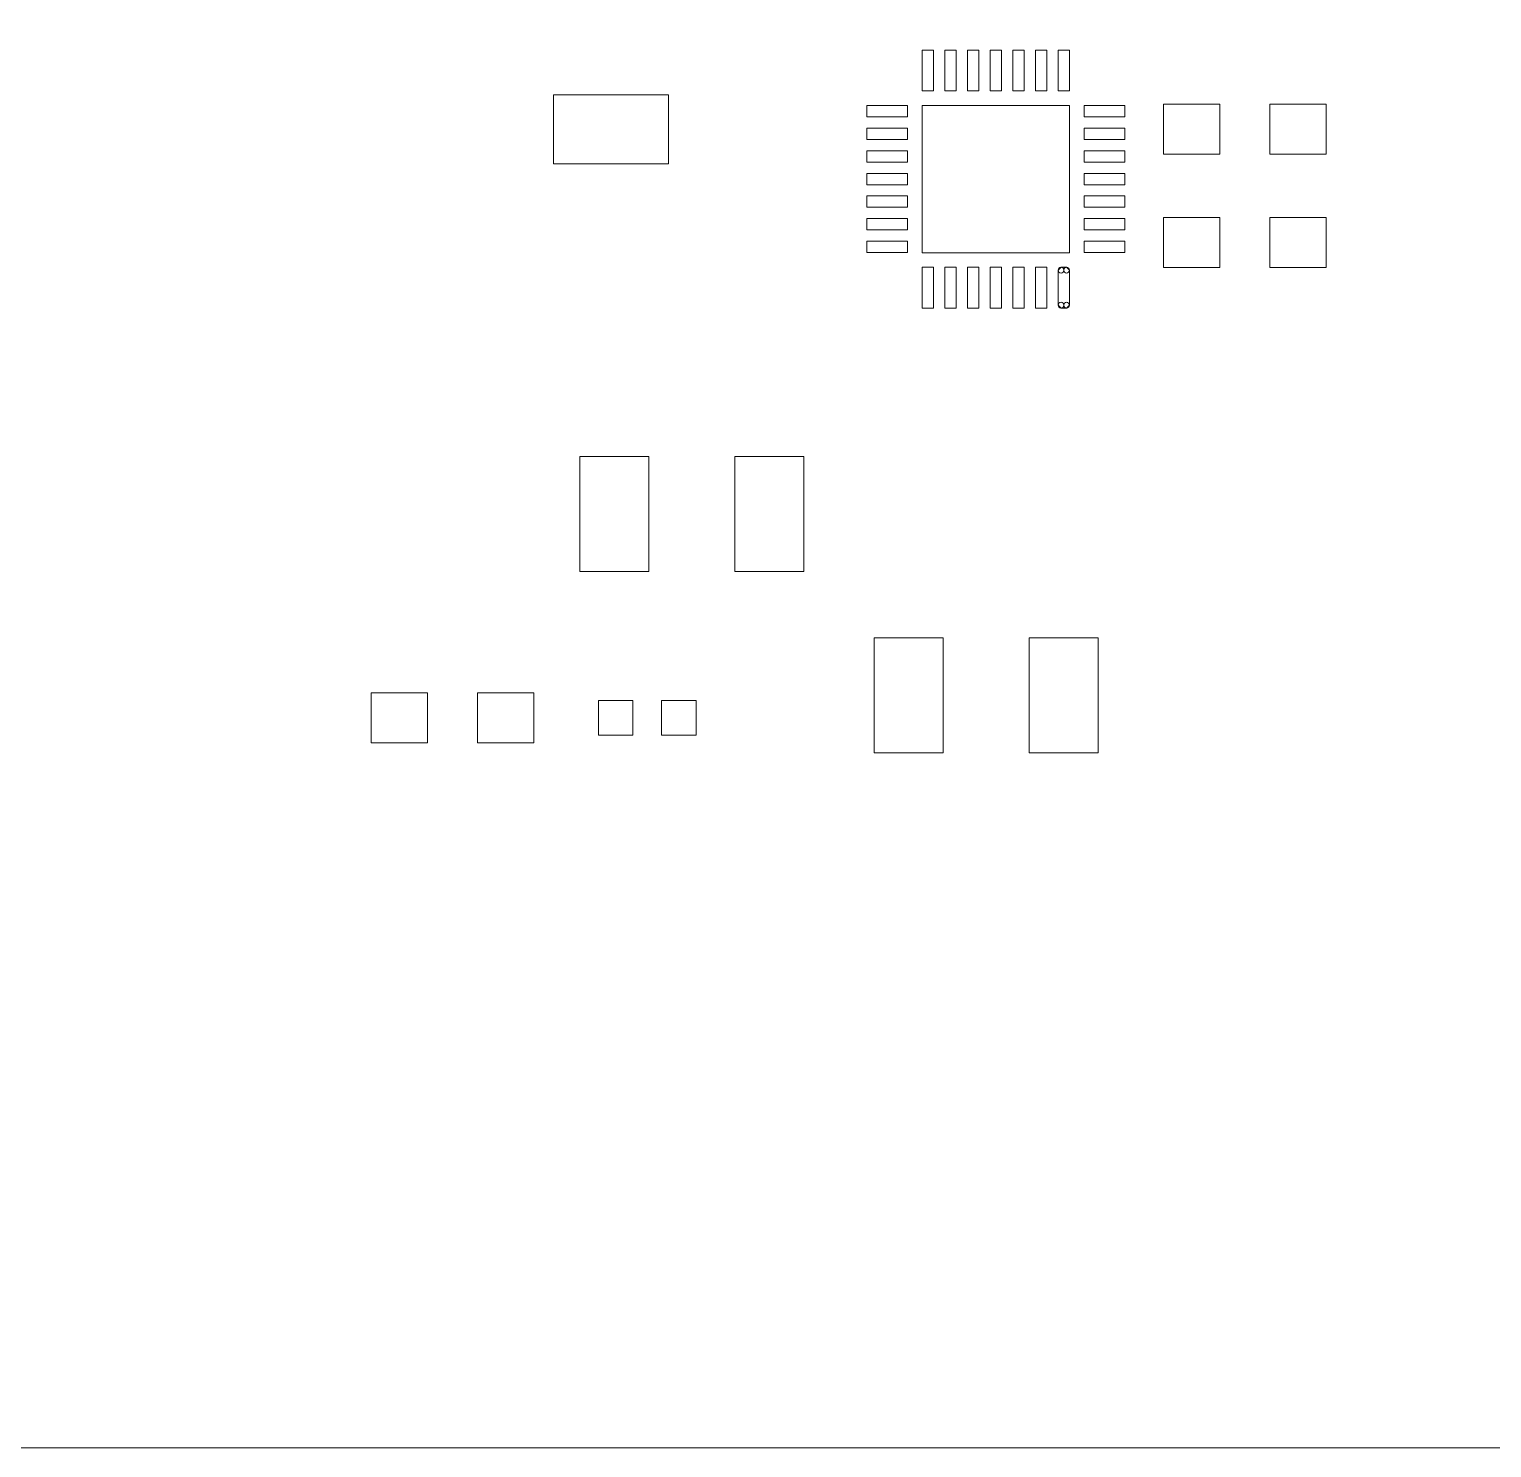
# Model space of a CAD drawing. Header units: millimetres. Extents: x -145 to 117, y -28 to 99.
# Drawn here: x -84.53 to -52.23, y -27.52 to 3.81 of the extents above; entities that cross this region are included whole.
import ezdxf

# ---------------------------------------------------------------- set-up
doc = ezdxf.new("R2010")
doc.units = ezdxf.units.MM
doc.header["$MEASUREMENT"] = 0
doc.layers.add('bottomstencil', color=7, linetype='Continuous')

msp = doc.modelspace()

# ---------------------------------------------------------------- linework, layer by layer
at = {"layer": 'bottomstencil', "color": 8, "lineweight": 9}
msp.add_open_spline([(-17.5854, 99.4833), (-17.5854, 99.4833), (-144.5854, 99.4833), (-144.5854, 99.4833), (-144.5854, 99.4833), (-144.5854, 99.4833), (-144.5854, -27.5167), (-144.5854, -27.5167), (-144.5854, -27.5167), (-144.5854, -27.5167), (-17.5854, -27.5167), (-17.5854, -27.5167), (-17.5854, -27.5167), (-17.5854, -27.5167), (-17.5854, 99.4833), (-17.5854, 99.4833)], degree=3, knots=[0, 0, 0, 0, 0.2, 0.2, 0.2, 0.2, 0.4, 0.4, 0.4, 0.4, 0.6, 0.6, 0.6, 0.6, 1, 1, 1, 1], dxfattribs=at)
at = {"layer": 'bottomstencil', "lineweight": 9}
for points, knots in [([(-64.804, 2.4553), (-64.804, 2.4553), (-64.804, 3.3545), (-64.804, 3.3545), (-64.804, 3.3545), (-64.804, 3.3545), (-64.5551, 3.3545), (-64.5551, 3.3545), (-64.5551, 3.3545), (-64.5551, 3.3545), (-64.5551, 2.4553), (-64.5551, 2.4553), (-64.5551, 2.4553), (-64.5551, 2.4553), (-64.804, 2.4553), (-64.804, 2.4553)], [0, 0, 0, 0, 0.2, 0.2, 0.2, 0.2, 0.4, 0.4, 0.4, 0.4, 0.6, 0.6, 0.6, 0.6, 1, 1, 1, 1]), ([(-64.3062, 2.4553), (-64.3062, 2.4553), (-64.3062, 3.3545), (-64.3062, 3.3545), (-64.3062, 3.3545), (-64.3062, 3.3545), (-64.0572, 3.3545), (-64.0572, 3.3545), (-64.0572, 3.3545), (-64.0572, 3.3545), (-64.0572, 2.4553), (-64.0572, 2.4553), (-64.0572, 2.4553), (-64.0572, 2.4553), (-64.3062, 2.4553), (-64.3062, 2.4553)], [0, 0, 0, 0, 0.2, 0.2, 0.2, 0.2, 0.4, 0.4, 0.4, 0.4, 0.6, 0.6, 0.6, 0.6, 1, 1, 1, 1]), ([(-63.8058, 2.4553), (-63.8058, 2.4553), (-63.8058, 3.3545), (-63.8058, 3.3545), (-63.8058, 3.3545), (-63.8058, 3.3545), (-63.5569, 3.3545), (-63.5569, 3.3545), (-63.5569, 3.3545), (-63.5569, 3.3545), (-63.5569, 2.4553), (-63.5569, 2.4553), (-63.5569, 2.4553), (-63.5569, 2.4553), (-63.8058, 2.4553), (-63.8058, 2.4553)], [0, 0, 0, 0, 0.2, 0.2, 0.2, 0.2, 0.4, 0.4, 0.4, 0.4, 0.6, 0.6, 0.6, 0.6, 1, 1, 1, 1]), ([(-63.3054, 2.4553), (-63.3054, 2.4553), (-63.3054, 3.3545), (-63.3054, 3.3545), (-63.3054, 3.3545), (-63.3054, 3.3545), (-63.0565, 3.3545), (-63.0565, 3.3545), (-63.0565, 3.3545), (-63.0565, 3.3545), (-63.0565, 2.4553), (-63.0565, 2.4553), (-63.0565, 2.4553), (-63.0565, 2.4553), (-63.3054, 2.4553), (-63.3054, 2.4553)], [0, 0, 0, 0, 0.2, 0.2, 0.2, 0.2, 0.4, 0.4, 0.4, 0.4, 0.6, 0.6, 0.6, 0.6, 1, 1, 1, 1]), ([(-62.805, 2.4553), (-62.805, 2.4553), (-62.805, 3.3545), (-62.805, 3.3545), (-62.805, 3.3545), (-62.805, 3.3545), (-62.5561, 3.3545), (-62.5561, 3.3545), (-62.5561, 3.3545), (-62.5561, 3.3545), (-62.5561, 2.4553), (-62.5561, 2.4553), (-62.5561, 2.4553), (-62.5561, 2.4553), (-62.805, 2.4553), (-62.805, 2.4553)], [0, 0, 0, 0, 0.2, 0.2, 0.2, 0.2, 0.4, 0.4, 0.4, 0.4, 0.6, 0.6, 0.6, 0.6, 1, 1, 1, 1]), ([(-62.3046, 2.4553), (-62.3046, 2.4553), (-62.3046, 3.3545), (-62.3046, 3.3545), (-62.3046, 3.3545), (-62.3046, 3.3545), (-62.0557, 3.3545), (-62.0557, 3.3545), (-62.0557, 3.3545), (-62.0557, 3.3545), (-62.0557, 2.4553), (-62.0557, 2.4553), (-62.0557, 2.4553), (-62.0557, 2.4553), (-62.3046, 2.4553), (-62.3046, 2.4553)], [0, 0, 0, 0, 0.2, 0.2, 0.2, 0.2, 0.4, 0.4, 0.4, 0.4, 0.6, 0.6, 0.6, 0.6, 1, 1, 1, 1]), ([(-61.8043, 2.4553), (-61.8043, 2.4553), (-61.8043, 3.3545), (-61.8043, 3.3545), (-61.8043, 3.3545), (-61.8043, 3.3545), (-61.5553, 3.3545), (-61.5553, 3.3545), (-61.5553, 3.3545), (-61.5553, 3.3545), (-61.5553, 2.4553), (-61.5553, 2.4553), (-61.5553, 2.4553), (-61.5553, 2.4553), (-61.8043, 2.4553), (-61.8043, 2.4553)], [0, 0, 0, 0, 0.2, 0.2, 0.2, 0.2, 0.4, 0.4, 0.4, 0.4, 0.6, 0.6, 0.6, 0.6, 1, 1, 1, 1]), ([(-72.9498, 0.8449), (-72.9498, 0.8449), (-72.9498, 2.3689), (-72.9498, 2.3689), (-72.9498, 2.3689), (-72.9498, 2.3689), (-70.4098, 2.3689), (-70.4098, 2.3689), (-70.4098, 2.3689), (-70.4098, 2.3689), (-70.4098, 0.8449), (-70.4098, 0.8449), (-70.4098, 0.8449), (-70.4098, 0.8449), (-72.9498, 0.8449), (-72.9498, 0.8449)], [0, 0, 0, 0, 0.2, 0.2, 0.2, 0.2, 0.4, 0.4, 0.4, 0.4, 0.6, 0.6, 0.6, 0.6, 1, 1, 1, 1]), ([(-66.0308, 1.8813), (-66.0308, 1.8813), (-66.0308, 2.1302), (-66.0308, 2.1302), (-66.0308, 2.1302), (-66.0308, 2.1302), (-65.1317, 2.1302), (-65.1317, 2.1302), (-65.1317, 2.1302), (-65.1317, 2.1302), (-65.1317, 1.8813), (-65.1317, 1.8813), (-65.1317, 1.8813), (-65.1317, 1.8813), (-66.0308, 1.8813), (-66.0308, 1.8813)], [0, 0, 0, 0, 0.2, 0.2, 0.2, 0.2, 0.4, 0.4, 0.4, 0.4, 0.6, 0.6, 0.6, 0.6, 1, 1, 1, 1]), ([(-64.8065, -1.121), (-64.8065, -1.121), (-64.8065, 2.1302), (-64.8065, 2.1302), (-64.8065, 2.1302), (-64.8065, 2.1302), (-61.5553, 2.1302), (-61.5553, 2.1302), (-61.5553, 2.1302), (-61.5553, 2.1302), (-61.5553, -1.121), (-61.5553, -1.121), (-61.5553, -1.121), (-61.5553, -1.121), (-64.8065, -1.121), (-64.8065, -1.121)], [0, 0, 0, 0, 0.2, 0.2, 0.2, 0.2, 0.4, 0.4, 0.4, 0.4, 0.6, 0.6, 0.6, 0.6, 1, 1, 1, 1]), ([(-61.2302, 1.8813), (-61.2302, 1.8813), (-61.2302, 2.1302), (-61.2302, 2.1302), (-61.2302, 2.1302), (-61.2302, 2.1302), (-60.3311, 2.1302), (-60.3311, 2.1302), (-60.3311, 2.1302), (-60.3311, 2.1302), (-60.3311, 1.8813), (-60.3311, 1.8813), (-60.3311, 1.8813), (-60.3311, 1.8813), (-61.2302, 1.8813), (-61.2302, 1.8813)], [0, 0, 0, 0, 0.2, 0.2, 0.2, 0.2, 0.4, 0.4, 0.4, 0.4, 0.6, 0.6, 0.6, 0.6, 1, 1, 1, 1]), ([(-59.4802, 1.057), (-59.4802, 1.057), (-59.4802, 2.1568), (-59.4802, 2.1568), (-59.4802, 2.1568), (-59.4802, 2.1568), (-58.2305, 2.1568), (-58.2305, 2.1568), (-58.2305, 2.1568), (-58.2305, 2.1568), (-58.2305, 1.057), (-58.2305, 1.057), (-58.2305, 1.057), (-58.2305, 1.057), (-59.4802, 1.057), (-59.4802, 1.057)], [0, 0, 0, 0, 0.2, 0.2, 0.2, 0.2, 0.4, 0.4, 0.4, 0.4, 0.6, 0.6, 0.6, 0.6, 1, 1, 1, 1]), ([(-57.1307, 1.057), (-57.1307, 1.057), (-57.1307, 2.1568), (-57.1307, 2.1568), (-57.1307, 2.1568), (-57.1307, 2.1568), (-55.881, 2.1568), (-55.881, 2.1568), (-55.881, 2.1568), (-55.881, 2.1568), (-55.881, 1.057), (-55.881, 1.057), (-55.881, 1.057), (-55.881, 1.057), (-57.1307, 1.057), (-57.1307, 1.057)], [0, 0, 0, 0, 0.2, 0.2, 0.2, 0.2, 0.4, 0.4, 0.4, 0.4, 0.6, 0.6, 0.6, 0.6, 1, 1, 1, 1]), ([(-66.0308, 1.3809), (-66.0308, 1.3809), (-66.0308, 1.6298), (-66.0308, 1.6298), (-66.0308, 1.6298), (-66.0308, 1.6298), (-65.1317, 1.6298), (-65.1317, 1.6298), (-65.1317, 1.6298), (-65.1317, 1.6298), (-65.1317, 1.3809), (-65.1317, 1.3809), (-65.1317, 1.3809), (-65.1317, 1.3809), (-66.0308, 1.3809), (-66.0308, 1.3809)], [0, 0, 0, 0, 0.2, 0.2, 0.2, 0.2, 0.4, 0.4, 0.4, 0.4, 0.6, 0.6, 0.6, 0.6, 1, 1, 1, 1]), ([(-61.2302, 1.3809), (-61.2302, 1.3809), (-61.2302, 1.6298), (-61.2302, 1.6298), (-61.2302, 1.6298), (-61.2302, 1.6298), (-60.3311, 1.6298), (-60.3311, 1.6298), (-60.3311, 1.6298), (-60.3311, 1.6298), (-60.3311, 1.3809), (-60.3311, 1.3809), (-60.3311, 1.3809), (-60.3311, 1.3809), (-61.2302, 1.3809), (-61.2302, 1.3809)], [0, 0, 0, 0, 0.2, 0.2, 0.2, 0.2, 0.4, 0.4, 0.4, 0.4, 0.6, 0.6, 0.6, 0.6, 1, 1, 1, 1]), ([(-66.0308, 0.8805), (-66.0308, 0.8805), (-66.0308, 1.1294), (-66.0308, 1.1294), (-66.0308, 1.1294), (-66.0308, 1.1294), (-65.1317, 1.1294), (-65.1317, 1.1294), (-65.1317, 1.1294), (-65.1317, 1.1294), (-65.1317, 0.8805), (-65.1317, 0.8805), (-65.1317, 0.8805), (-65.1317, 0.8805), (-66.0308, 0.8805), (-66.0308, 0.8805)], [0, 0, 0, 0, 0.2, 0.2, 0.2, 0.2, 0.4, 0.4, 0.4, 0.4, 0.6, 0.6, 0.6, 0.6, 1, 1, 1, 1]), ([(-61.2302, 0.8805), (-61.2302, 0.8805), (-61.2302, 1.1294), (-61.2302, 1.1294), (-61.2302, 1.1294), (-61.2302, 1.1294), (-60.3311, 1.1294), (-60.3311, 1.1294), (-60.3311, 1.1294), (-60.3311, 1.1294), (-60.3311, 0.8805), (-60.3311, 0.8805), (-60.3311, 0.8805), (-60.3311, 0.8805), (-61.2302, 0.8805), (-61.2302, 0.8805)], [0, 0, 0, 0, 0.2, 0.2, 0.2, 0.2, 0.4, 0.4, 0.4, 0.4, 0.6, 0.6, 0.6, 0.6, 1, 1, 1, 1]), ([(-66.0308, 0.3801), (-66.0308, 0.3801), (-66.0308, 0.629), (-66.0308, 0.629), (-66.0308, 0.629), (-66.0308, 0.629), (-65.1317, 0.629), (-65.1317, 0.629), (-65.1317, 0.629), (-65.1317, 0.629), (-65.1317, 0.3801), (-65.1317, 0.3801), (-65.1317, 0.3801), (-65.1317, 0.3801), (-66.0308, 0.3801), (-66.0308, 0.3801)], [0, 0, 0, 0, 0.2, 0.2, 0.2, 0.2, 0.4, 0.4, 0.4, 0.4, 0.6, 0.6, 0.6, 0.6, 1, 1, 1, 1]), ([(-61.2302, 0.3801), (-61.2302, 0.3801), (-61.2302, 0.629), (-61.2302, 0.629), (-61.2302, 0.629), (-61.2302, 0.629), (-60.3311, 0.629), (-60.3311, 0.629), (-60.3311, 0.629), (-60.3311, 0.629), (-60.3311, 0.3801), (-60.3311, 0.3801), (-60.3311, 0.3801), (-60.3311, 0.3801), (-61.2302, 0.3801), (-61.2302, 0.3801)], [0, 0, 0, 0, 0.2, 0.2, 0.2, 0.2, 0.4, 0.4, 0.4, 0.4, 0.6, 0.6, 0.6, 0.6, 1, 1, 1, 1]), ([(-66.0308, -0.1177), (-66.0308, -0.1177), (-66.0308, 0.1312), (-66.0308, 0.1312), (-66.0308, 0.1312), (-66.0308, 0.1312), (-65.1317, 0.1312), (-65.1317, 0.1312), (-65.1317, 0.1312), (-65.1317, 0.1312), (-65.1317, -0.1177), (-65.1317, -0.1177), (-65.1317, -0.1177), (-65.1317, -0.1177), (-66.0308, -0.1177), (-66.0308, -0.1177)], [0, 0, 0, 0, 0.2, 0.2, 0.2, 0.2, 0.4, 0.4, 0.4, 0.4, 0.6, 0.6, 0.6, 0.6, 1, 1, 1, 1]), ([(-61.2302, -0.1177), (-61.2302, -0.1177), (-61.2302, 0.1312), (-61.2302, 0.1312), (-61.2302, 0.1312), (-61.2302, 0.1312), (-60.3311, 0.1312), (-60.3311, 0.1312), (-60.3311, 0.1312), (-60.3311, 0.1312), (-60.3311, -0.1177), (-60.3311, -0.1177), (-60.3311, -0.1177), (-60.3311, -0.1177), (-61.2302, -0.1177), (-61.2302, -0.1177)], [0, 0, 0, 0, 0.2, 0.2, 0.2, 0.2, 0.4, 0.4, 0.4, 0.4, 0.6, 0.6, 0.6, 0.6, 1, 1, 1, 1]), ([(-66.0308, -0.6181), (-66.0308, -0.6181), (-66.0308, -0.3692), (-66.0308, -0.3692), (-66.0308, -0.3692), (-66.0308, -0.3692), (-65.1317, -0.3692), (-65.1317, -0.3692), (-65.1317, -0.3692), (-65.1317, -0.3692), (-65.1317, -0.6181), (-65.1317, -0.6181), (-65.1317, -0.6181), (-65.1317, -0.6181), (-66.0308, -0.6181), (-66.0308, -0.6181)], [0, 0, 0, 0, 0.2, 0.2, 0.2, 0.2, 0.4, 0.4, 0.4, 0.4, 0.6, 0.6, 0.6, 0.6, 1, 1, 1, 1]), ([(-61.2302, -0.6181), (-61.2302, -0.6181), (-61.2302, -0.3692), (-61.2302, -0.3692), (-61.2302, -0.3692), (-61.2302, -0.3692), (-60.3311, -0.3692), (-60.3311, -0.3692), (-60.3311, -0.3692), (-60.3311, -0.3692), (-60.3311, -0.6181), (-60.3311, -0.6181), (-60.3311, -0.6181), (-60.3311, -0.6181), (-61.2302, -0.6181), (-61.2302, -0.6181)], [0, 0, 0, 0, 0.2, 0.2, 0.2, 0.2, 0.4, 0.4, 0.4, 0.4, 0.6, 0.6, 0.6, 0.6, 1, 1, 1, 1]), ([(-59.4802, -1.4449), (-59.4802, -1.4449), (-59.4802, -0.3451), (-59.4802, -0.3451), (-59.4802, -0.3451), (-59.4802, -0.3451), (-58.2305, -0.3451), (-58.2305, -0.3451), (-58.2305, -0.3451), (-58.2305, -0.3451), (-58.2305, -1.4449), (-58.2305, -1.4449), (-58.2305, -1.4449), (-58.2305, -1.4449), (-59.4802, -1.4449), (-59.4802, -1.4449)], [0, 0, 0, 0, 0.2, 0.2, 0.2, 0.2, 0.4, 0.4, 0.4, 0.4, 0.6, 0.6, 0.6, 0.6, 1, 1, 1, 1]), ([(-57.1307, -1.4449), (-57.1307, -1.4449), (-57.1307, -0.3451), (-57.1307, -0.3451), (-57.1307, -0.3451), (-57.1307, -0.3451), (-55.881, -0.3451), (-55.881, -0.3451), (-55.881, -0.3451), (-55.881, -0.3451), (-55.881, -1.4449), (-55.881, -1.4449), (-55.881, -1.4449), (-55.881, -1.4449), (-57.1307, -1.4449), (-57.1307, -1.4449)], [0, 0, 0, 0, 0.2, 0.2, 0.2, 0.2, 0.4, 0.4, 0.4, 0.4, 0.6, 0.6, 0.6, 0.6, 1, 1, 1, 1]), ([(-66.0308, -1.1185), (-66.0308, -1.1185), (-66.0308, -0.8696), (-66.0308, -0.8696), (-66.0308, -0.8696), (-66.0308, -0.8696), (-65.1317, -0.8696), (-65.1317, -0.8696), (-65.1317, -0.8696), (-65.1317, -0.8696), (-65.1317, -1.1185), (-65.1317, -1.1185), (-65.1317, -1.1185), (-65.1317, -1.1185), (-66.0308, -1.1185), (-66.0308, -1.1185)], [0, 0, 0, 0, 0.2, 0.2, 0.2, 0.2, 0.4, 0.4, 0.4, 0.4, 0.6, 0.6, 0.6, 0.6, 1, 1, 1, 1]), ([(-61.2302, -1.1185), (-61.2302, -1.1185), (-61.2302, -0.8696), (-61.2302, -0.8696), (-61.2302, -0.8696), (-61.2302, -0.8696), (-60.3311, -0.8696), (-60.3311, -0.8696), (-60.3311, -0.8696), (-60.3311, -0.8696), (-60.3311, -1.1185), (-60.3311, -1.1185), (-60.3311, -1.1185), (-60.3311, -1.1185), (-61.2302, -1.1185), (-61.2302, -1.1185)], [0, 0, 0, 0, 0.2, 0.2, 0.2, 0.2, 0.4, 0.4, 0.4, 0.4, 0.6, 0.6, 0.6, 0.6, 1, 1, 1, 1]), ([(-64.804, -2.3428), (-64.804, -2.3428), (-64.804, -1.4436), (-64.804, -1.4436), (-64.804, -1.4436), (-64.804, -1.4436), (-64.5551, -1.4436), (-64.5551, -1.4436), (-64.5551, -1.4436), (-64.5551, -1.4436), (-64.5551, -2.3428), (-64.5551, -2.3428), (-64.5551, -2.3428), (-64.5551, -2.3428), (-64.804, -2.3428), (-64.804, -2.3428)], [0, 0, 0, 0, 0.2, 0.2, 0.2, 0.2, 0.4, 0.4, 0.4, 0.4, 0.6, 0.6, 0.6, 0.6, 1, 1, 1, 1]), ([(-64.3062, -2.3428), (-64.3062, -2.3428), (-64.3062, -1.4436), (-64.3062, -1.4436), (-64.3062, -1.4436), (-64.3062, -1.4436), (-64.0572, -1.4436), (-64.0572, -1.4436), (-64.0572, -1.4436), (-64.0572, -1.4436), (-64.0572, -2.3428), (-64.0572, -2.3428), (-64.0572, -2.3428), (-64.0572, -2.3428), (-64.3062, -2.3428), (-64.3062, -2.3428)], [0, 0, 0, 0, 0.2, 0.2, 0.2, 0.2, 0.4, 0.4, 0.4, 0.4, 0.6, 0.6, 0.6, 0.6, 1, 1, 1, 1]), ([(-63.8058, -2.3428), (-63.8058, -2.3428), (-63.8058, -1.4436), (-63.8058, -1.4436), (-63.8058, -1.4436), (-63.8058, -1.4436), (-63.5569, -1.4436), (-63.5569, -1.4436), (-63.5569, -1.4436), (-63.5569, -1.4436), (-63.5569, -2.3428), (-63.5569, -2.3428), (-63.5569, -2.3428), (-63.5569, -2.3428), (-63.8058, -2.3428), (-63.8058, -2.3428)], [0, 0, 0, 0, 0.2, 0.2, 0.2, 0.2, 0.4, 0.4, 0.4, 0.4, 0.6, 0.6, 0.6, 0.6, 1, 1, 1, 1]), ([(-63.3054, -2.3428), (-63.3054, -2.3428), (-63.3054, -1.4436), (-63.3054, -1.4436), (-63.3054, -1.4436), (-63.3054, -1.4436), (-63.0565, -1.4436), (-63.0565, -1.4436), (-63.0565, -1.4436), (-63.0565, -1.4436), (-63.0565, -2.3428), (-63.0565, -2.3428), (-63.0565, -2.3428), (-63.0565, -2.3428), (-63.3054, -2.3428), (-63.3054, -2.3428)], [0, 0, 0, 0, 0.2, 0.2, 0.2, 0.2, 0.4, 0.4, 0.4, 0.4, 0.6, 0.6, 0.6, 0.6, 1, 1, 1, 1]), ([(-62.805, -2.3428), (-62.805, -2.3428), (-62.805, -1.4436), (-62.805, -1.4436), (-62.805, -1.4436), (-62.805, -1.4436), (-62.5561, -1.4436), (-62.5561, -1.4436), (-62.5561, -1.4436), (-62.5561, -1.4436), (-62.5561, -2.3428), (-62.5561, -2.3428), (-62.5561, -2.3428), (-62.5561, -2.3428), (-62.805, -2.3428), (-62.805, -2.3428)], [0, 0, 0, 0, 0.2, 0.2, 0.2, 0.2, 0.4, 0.4, 0.4, 0.4, 0.6, 0.6, 0.6, 0.6, 1, 1, 1, 1]), ([(-62.3046, -2.3428), (-62.3046, -2.3428), (-62.3046, -1.4436), (-62.3046, -1.4436), (-62.3046, -1.4436), (-62.3046, -1.4436), (-62.0557, -1.4436), (-62.0557, -1.4436), (-62.0557, -1.4436), (-62.0557, -1.4436), (-62.0557, -2.3428), (-62.0557, -2.3428), (-62.0557, -2.3428), (-62.0557, -2.3428), (-62.3046, -2.3428), (-62.3046, -2.3428)], [0, 0, 0, 0, 0.2, 0.2, 0.2, 0.2, 0.4, 0.4, 0.4, 0.4, 0.6, 0.6, 0.6, 0.6, 1, 1, 1, 1]), ([(-61.6188, -1.4436), (-61.6188, -1.4436), (-61.7408, -1.4436), (-61.7408, -1.4436), (-61.7408, -1.4436), (-61.7408, -1.4436), (-61.8043, -1.5071), (-61.8043, -1.5071), (-61.8043, -1.5071), (-61.8043, -1.5071), (-61.8043, -2.2793), (-61.8043, -2.2793), (-61.8043, -2.2793), (-61.8043, -2.2793), (-61.7408, -2.3428), (-61.7408, -2.3428), (-61.7408, -2.3428), (-61.7408, -2.3428), (-61.6188, -2.3428), (-61.6188, -2.3428), (-61.6188, -2.3428), (-61.6188, -2.3428), (-61.5553, -2.2793), (-61.5553, -2.2793), (-61.5553, -2.2793), (-61.5553, -2.2793), (-61.5553, -1.5071), (-61.5553, -1.5071), (-61.5553, -1.5071), (-61.5553, -1.5071), (-61.6188, -1.4436), (-61.6188, -1.4436)], [0, 0, 0, 0, 0.1111111, 0.1111111, 0.1111111, 0.1111111, 0.2222222, 0.2222222, 0.2222222, 0.2222222, 0.3333333, 0.3333333, 0.3333333, 0.3333333, 0.4444444, 0.4444444, 0.4444444, 0.4444444, 0.5555556, 0.5555556, 0.5555556, 0.5555556, 0.6666667, 0.6666667, 0.6666667, 0.6666667, 0.7777778, 0.7777778, 0.7777778, 0.7777778, 1, 1, 1, 1]), ([(-61.6773, -1.5071), (-61.6773, -1.472), (-61.7057, -1.4436), (-61.7408, -1.4436), (-61.7408, -1.4436), (-61.7758, -1.4436), (-61.8043, -1.472), (-61.8043, -1.5071), (-61.8043, -1.5071), (-61.8043, -1.5422), (-61.7758, -1.5706), (-61.7408, -1.5706), (-61.7408, -1.5706), (-61.7057, -1.5706), (-61.6773, -1.5422), (-61.6773, -1.5071)], [0, 0, 0, 0, 0.2, 0.2, 0.2, 0.2, 0.4, 0.4, 0.4, 0.4, 0.6, 0.6, 0.6, 0.6, 1, 1, 1, 1]), ([(-61.5553, -1.5071), (-61.5553, -1.472), (-61.5838, -1.4436), (-61.6188, -1.4436), (-61.6188, -1.4436), (-61.6539, -1.4436), (-61.6823, -1.472), (-61.6823, -1.5071), (-61.6823, -1.5071), (-61.6823, -1.5422), (-61.6539, -1.5706), (-61.6188, -1.5706), (-61.6188, -1.5706), (-61.5838, -1.5706), (-61.5553, -1.5422), (-61.5553, -1.5071)], [0, 0, 0, 0, 0.2, 0.2, 0.2, 0.2, 0.4, 0.4, 0.4, 0.4, 0.6, 0.6, 0.6, 0.6, 1, 1, 1, 1]), ([(-61.6773, -2.2793), (-61.6773, -2.2442), (-61.7057, -2.2158), (-61.7408, -2.2158), (-61.7408, -2.2158), (-61.7758, -2.2158), (-61.8043, -2.2442), (-61.8043, -2.2793), (-61.8043, -2.2793), (-61.8043, -2.3143), (-61.7758, -2.3428), (-61.7408, -2.3428), (-61.7408, -2.3428), (-61.7057, -2.3428), (-61.6773, -2.3143), (-61.6773, -2.2793)], [0, 0, 0, 0, 0.2, 0.2, 0.2, 0.2, 0.4, 0.4, 0.4, 0.4, 0.6, 0.6, 0.6, 0.6, 1, 1, 1, 1]), ([(-61.5553, -2.2793), (-61.5553, -2.2442), (-61.5838, -2.2158), (-61.6188, -2.2158), (-61.6188, -2.2158), (-61.6539, -2.2158), (-61.6823, -2.2442), (-61.6823, -2.2793), (-61.6823, -2.2793), (-61.6823, -2.3143), (-61.6539, -2.3428), (-61.6188, -2.3428), (-61.6188, -2.3428), (-61.5838, -2.3428), (-61.5553, -2.3143), (-61.5553, -2.2793)], [0, 0, 0, 0, 0.2, 0.2, 0.2, 0.2, 0.4, 0.4, 0.4, 0.4, 0.6, 0.6, 0.6, 0.6, 1, 1, 1, 1]), ([(-72.3707, -8.1644), (-72.3707, -8.1644), (-72.3707, -5.6244), (-72.3707, -5.6244), (-72.3707, -5.6244), (-72.3707, -5.6244), (-70.8467, -5.6244), (-70.8467, -5.6244), (-70.8467, -5.6244), (-70.8467, -5.6244), (-70.8467, -8.1644), (-70.8467, -8.1644), (-70.8467, -8.1644), (-70.8467, -8.1644), (-72.3707, -8.1644), (-72.3707, -8.1644)], [0, 0, 0, 0, 0.2, 0.2, 0.2, 0.2, 0.4, 0.4, 0.4, 0.4, 0.6, 0.6, 0.6, 0.6, 1, 1, 1, 1]), ([(-68.9417, -8.1644), (-68.9417, -8.1644), (-68.9417, -5.6244), (-68.9417, -5.6244), (-68.9417, -5.6244), (-68.9417, -5.6244), (-67.4177, -5.6244), (-67.4177, -5.6244), (-67.4177, -5.6244), (-67.4177, -5.6244), (-67.4177, -8.1644), (-67.4177, -8.1644), (-67.4177, -8.1644), (-67.4177, -8.1644), (-68.9417, -8.1644), (-68.9417, -8.1644)], [0, 0, 0, 0, 0.2, 0.2, 0.2, 0.2, 0.4, 0.4, 0.4, 0.4, 0.6, 0.6, 0.6, 0.6, 1, 1, 1, 1]), ([(-65.8708, -12.1649), (-65.8708, -12.1649), (-65.8708, -9.6249), (-65.8708, -9.6249), (-65.8708, -9.6249), (-65.8708, -9.6249), (-64.3468, -9.6249), (-64.3468, -9.6249), (-64.3468, -9.6249), (-64.3468, -9.6249), (-64.3468, -12.1649), (-64.3468, -12.1649), (-64.3468, -12.1649), (-64.3468, -12.1649), (-65.8708, -12.1649), (-65.8708, -12.1649)], [0, 0, 0, 0, 0.2, 0.2, 0.2, 0.2, 0.4, 0.4, 0.4, 0.4, 0.6, 0.6, 0.6, 0.6, 1, 1, 1, 1]), ([(-62.4418, -12.1649), (-62.4418, -12.1649), (-62.4418, -9.6249), (-62.4418, -9.6249), (-62.4418, -9.6249), (-62.4418, -9.6249), (-60.9178, -9.6249), (-60.9178, -9.6249), (-60.9178, -9.6249), (-60.9178, -9.6249), (-60.9178, -12.1649), (-60.9178, -12.1649), (-60.9178, -12.1649), (-60.9178, -12.1649), (-62.4418, -12.1649), (-62.4418, -12.1649)], [0, 0, 0, 0, 0.2, 0.2, 0.2, 0.2, 0.4, 0.4, 0.4, 0.4, 0.6, 0.6, 0.6, 0.6, 1, 1, 1, 1]), ([(-76.9808, -11.9452), (-76.9808, -11.9452), (-76.9808, -10.8454), (-76.9808, -10.8454), (-76.9808, -10.8454), (-76.9808, -10.8454), (-75.7311, -10.8454), (-75.7311, -10.8454), (-75.7311, -10.8454), (-75.7311, -10.8454), (-75.7311, -11.9452), (-75.7311, -11.9452), (-75.7311, -11.9452), (-75.7311, -11.9452), (-76.9808, -11.9452), (-76.9808, -11.9452)], [0, 0, 0, 0, 0.2, 0.2, 0.2, 0.2, 0.4, 0.4, 0.4, 0.4, 0.6, 0.6, 0.6, 0.6, 1, 1, 1, 1]), ([(-74.6313, -11.9452), (-74.6313, -11.9452), (-74.6313, -10.8454), (-74.6313, -10.8454), (-74.6313, -10.8454), (-74.6313, -10.8454), (-73.3816, -10.8454), (-73.3816, -10.8454), (-73.3816, -10.8454), (-73.3816, -10.8454), (-73.3816, -11.9452), (-73.3816, -11.9452), (-73.3816, -11.9452), (-73.3816, -11.9452), (-74.6313, -11.9452), (-74.6313, -11.9452)], [0, 0, 0, 0, 0.2, 0.2, 0.2, 0.2, 0.4, 0.4, 0.4, 0.4, 0.6, 0.6, 0.6, 0.6, 1, 1, 1, 1]), ([(-71.9592, -11.7763), (-71.9592, -11.7763), (-71.9592, -11.0143), (-71.9592, -11.0143), (-71.9592, -11.0143), (-71.9592, -11.0143), (-71.1972, -11.0143), (-71.1972, -11.0143), (-71.1972, -11.0143), (-71.1972, -11.0143), (-71.1972, -11.7763), (-71.1972, -11.7763), (-71.1972, -11.7763), (-71.1972, -11.7763), (-71.9592, -11.7763), (-71.9592, -11.7763)], [0, 0, 0, 0, 0.2, 0.2, 0.2, 0.2, 0.4, 0.4, 0.4, 0.4, 0.6, 0.6, 0.6, 0.6, 1, 1, 1, 1]), ([(-70.5622, -11.7763), (-70.5622, -11.7763), (-70.5622, -11.0143), (-70.5622, -11.0143), (-70.5622, -11.0143), (-70.5622, -11.0143), (-69.8002, -11.0143), (-69.8002, -11.0143), (-69.8002, -11.0143), (-69.8002, -11.0143), (-69.8002, -11.7763), (-69.8002, -11.7763), (-69.8002, -11.7763), (-69.8002, -11.7763), (-70.5622, -11.7763), (-70.5622, -11.7763)], [0, 0, 0, 0, 0.2, 0.2, 0.2, 0.2, 0.4, 0.4, 0.4, 0.4, 0.6, 0.6, 0.6, 0.6, 1, 1, 1, 1])]:
    msp.add_open_spline(points, degree=3, knots=knots, dxfattribs=at)

doc.saveas('drawing.dxf')
